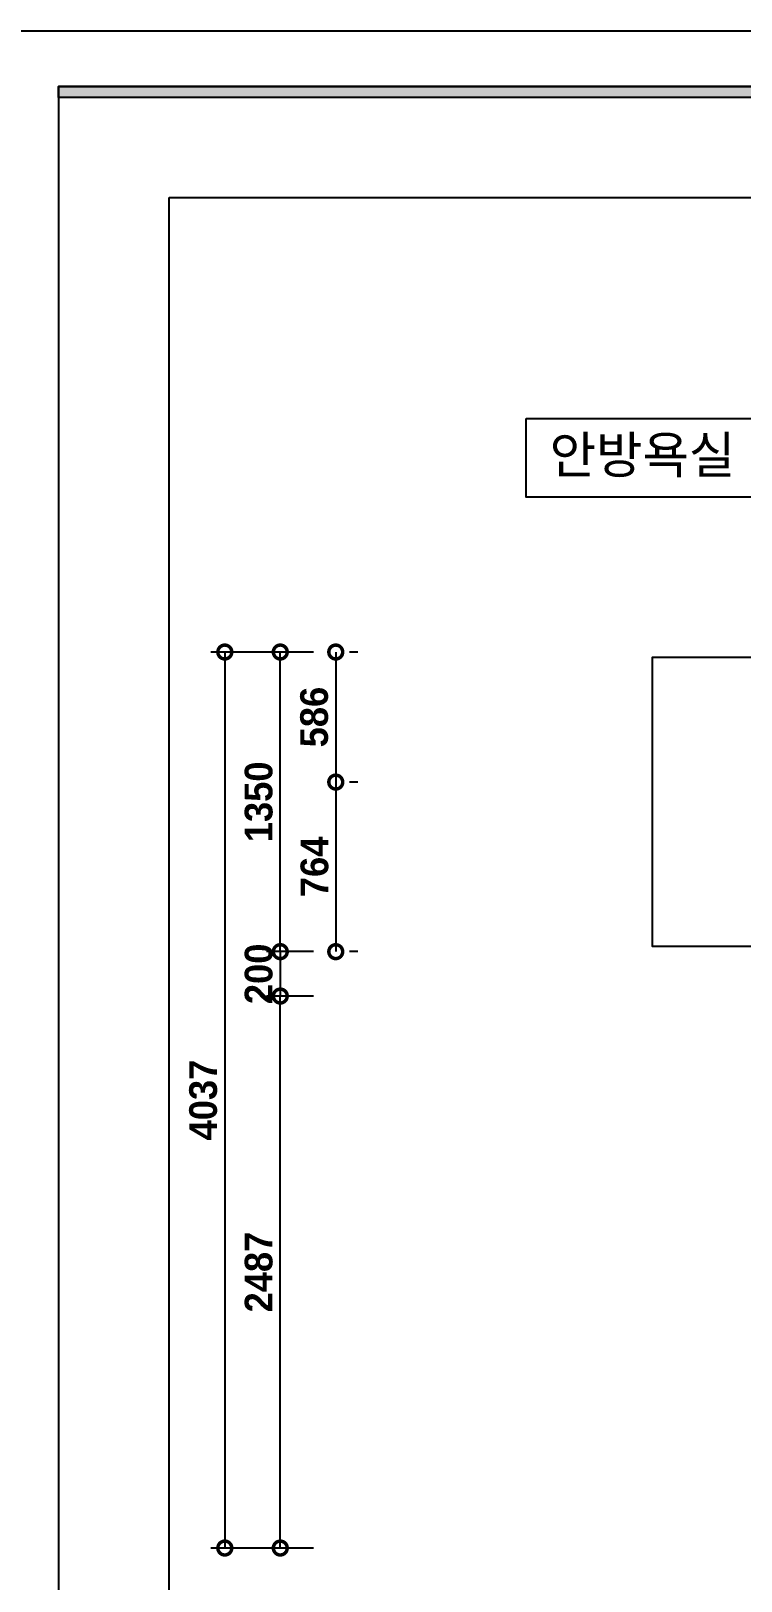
# Model space of a CAD drawing. Header units: inches. Extents: x 157163 to 245256, y -61743 to -20857.
# Drawn here: x 223883 to 227082, y -28340 to -21357 of the extents above; entities that cross this region are included whole.
import ezdxf
from ezdxf.enums import TextEntityAlignment as Align

# ---------------------------------------------------------------- set-up
doc = ezdxf.new("R2010")
doc.units = ezdxf.units.IN
doc.header["$LTSCALE"] = 50
doc.header["$MEASUREMENT"] = 0
for name, color, linetype in [('0-ELC TEXT', 7, 'Continuous'), ('03-TEXT', 3, 'Continuous'), ('07-DIM WAL', 5, 'Continuous'), ('FORM(YOURNAME)-1', 1, 'Continuous'), ('FORM(YOURNAME)-11', 1, 'Continuous'), ('RC-LIGHT', 7, 'Continuous')]:
    doc.layers.add(name, color=color, linetype=linetype)
doc.styles.add('YOURNAME', font='HY울릉도M.TTF')
doc.styles.add('넥슨고딕', font='NEXONLv1GothicBold.ttf')
doc.styles.add('코레일둥고', font='Korail_Round_Gothic_Medium.ttf')
doc.dimstyles.new('50', dxfattribs={"dimscale": 50, "dimtxt": 2.5, "dimasz": 2.5, "dimexe": 1.25, "dimexo": 2, "dimtad": 1, "dimdec": 0, "dimtxsty": '넥슨고딕', "dimblk": 'DOTSMALL', "dimcen": 2.5, "dimclrd": 1, "dimclre": 1, "dimclrt": 7, "dimadec": 0, "dimazin": 0, "dimtfac": 1, "dimtdec": 0, "dimtix": 1, "dimtmove": 0, "dimatfit": 3, "dimldrblk": 'DOTSMALL', "dimfxl": 1.25, "dimarcsym": 0})

# ---------------------------------------------------------------- blocks, each defined once
blk = doc.blocks.new('_DOTSMALL')
at = {"color": 0, "linetype": 'ByBlock', "const_width": 0.5}
blk.add_lwpolyline([(-0.0625, 0, 1), (0.0625, 0, 1)], format="xyb", close=True, dxfattribs=at)
blk = doc.blocks.new('*D64')
at = {"layer": '07-DIM WAL', "color": 1, "lineweight": -2, "transparency": 16777216}
for p, q in [((225156.3, -24154.9), (224693.8, -24154.9)), ((224756.3, -24154.9), (224756.3, -28191.9)), ((225156.3, -28191.9), (224693.8, -28191.9))]:
    blk.add_line(p, q, dxfattribs=at)
at = {"layer": 'Defpoints', "color": 0, "transparency": 16777216}
for p in [(225256.3, -24154.9), (224756.3, -28191.9), (225256.3, -28191.9)]:
    blk.add_point(p, dxfattribs=at)
at = {"layer": '07-DIM WAL', "color": 1, "lineweight": -2, "transparency": 16777216, "xscale": 125, "yscale": 125, "zscale": 125}
for p, rotation in [((224756.3, -24154.9), 90), ((224756.3, -28191.9), 270)]:
    blk.add_blockref('_DOTSMALL', p, dxfattribs=dict(at, rotation=rotation))
at = {"layer": '07-DIM WAL', "color": 7, "transparency": 16777216, "insert": (224659.5, -26173.4), "char_height": 125, "attachment_point": 5, "rotation": 90, "style": '넥슨고딕'}
blk.add_mtext('4037', dxfattribs=at)
blk = doc.blocks.new('*D65')
at = {"layer": '07-DIM WAL', "color": 1, "lineweight": -2, "transparency": 16777216}
for p, q in [((225156.3, -25704.9), (224943.8, -25704.9)), ((225006.3, -28191.9), (225006.3, -25704.9)), ((225156.3, -28191.9), (224943.8, -28191.9))]:
    blk.add_line(p, q, dxfattribs=at)
at = {"layer": 'Defpoints', "color": 0, "transparency": 16777216}
for p in [(225006.3, -25704.9), (225256.3, -25704.9), (225256.3, -28191.9)]:
    blk.add_point(p, dxfattribs=at)
at = {"layer": '07-DIM WAL', "color": 1, "lineweight": -2, "transparency": 16777216, "xscale": 125, "yscale": 125, "zscale": 125}
for p, rotation in [((225006.3, -25704.9), 90), ((225006.3, -28191.9), 270)]:
    blk.add_blockref('_DOTSMALL', p, dxfattribs=dict(at, rotation=rotation))
at = {"layer": '07-DIM WAL', "color": 7, "transparency": 16777216, "insert": (224909.5, -26948.4), "char_height": 125, "attachment_point": 5, "rotation": 90, "style": '넥슨고딕'}
blk.add_mtext('2487', dxfattribs=at)
blk = doc.blocks.new('*D66')
at = {"layer": '07-DIM WAL', "color": 1, "lineweight": -2, "transparency": 16777216}
for p, q in [((225156.3, -24154.9), (224943.8, -24154.9)), ((225006.3, -25504.9), (225006.3, -24154.9)), ((225156.3, -25504.9), (224943.8, -25504.9))]:
    blk.add_line(p, q, dxfattribs=at)
at = {"layer": 'Defpoints', "color": 0, "transparency": 16777216}
for p in [(225006.3, -24154.9), (225256.3, -24154.9), (225256.3, -25504.9)]:
    blk.add_point(p, dxfattribs=at)
at = {"layer": '07-DIM WAL', "color": 1, "lineweight": -2, "transparency": 16777216, "xscale": 125, "yscale": 125, "zscale": 125}
for p, rotation in [((225006.3, -24154.9), 90), ((225006.3, -25504.9), 270)]:
    blk.add_blockref('_DOTSMALL', p, dxfattribs=dict(at, rotation=rotation))
at = {"layer": '07-DIM WAL', "color": 7, "transparency": 16777216, "insert": (224909.5, -24829.9), "char_height": 125, "attachment_point": 5, "rotation": 90, "style": '넥슨고딕'}
blk.add_mtext('1350', dxfattribs=at)
blk = doc.blocks.new('*D67')
at = {"layer": '07-DIM WAL', "color": 1, "lineweight": -2, "transparency": 16777216}
for p, q in [((225156.3, -25504.9), (224943.8, -25504.9)), ((225006.3, -25504.9), (225006.3, -25704.9)), ((225156.3, -25704.9), (224943.8, -25704.9))]:
    blk.add_line(p, q, dxfattribs=at)
at = {"layer": 'Defpoints', "color": 0, "transparency": 16777216}
for p in [(225256.3, -25504.9), (225006.3, -25704.9), (225256.3, -25704.9)]:
    blk.add_point(p, dxfattribs=at)
at = {"layer": '07-DIM WAL', "color": 1, "lineweight": -2, "transparency": 16777216, "xscale": 125, "yscale": 125, "zscale": 125}
for p, rotation in [((225006.3, -25504.9), 270), ((225006.3, -25704.9), 90)]:
    blk.add_blockref('_DOTSMALL', p, dxfattribs=dict(at, rotation=rotation))
at = {"layer": '07-DIM WAL', "color": 7, "transparency": 16777216, "insert": (224909.5, -25604.9), "char_height": 125, "attachment_point": 5, "rotation": 90, "style": '넥슨고딕'}
blk.add_mtext('200', dxfattribs=at)
blk = doc.blocks.new('*D69')
at = {"layer": '07-DIM WAL', "color": 1, "lineweight": -2, "transparency": 16777216}
for p, q in [((225256.3, -24154.9), (225256.3, -24740.9)), ((225356.3, -24154.9), (225318.8, -24154.9)), ((225356.3, -24740.9), (225318.8, -24740.9))]:
    blk.add_line(p, q, dxfattribs=at)
at = {"layer": 'Defpoints', "color": 0, "transparency": 16777216}
for p in [(225256.3, -24154.9), (225256.3, -24740.9), (225256.3, -24740.9)]:
    blk.add_point(p, dxfattribs=at)
at = {"layer": '07-DIM WAL', "color": 1, "lineweight": -2, "transparency": 16777216, "xscale": 125, "yscale": 125, "zscale": 125}
for p, rotation in [((225256.3, -24154.9), 90), ((225256.3, -24740.9), 270)]:
    blk.add_blockref('_DOTSMALL', p, dxfattribs=dict(at, rotation=rotation))
at = {"layer": '07-DIM WAL', "color": 7, "transparency": 16777216, "insert": (225159.5, -24447.9), "char_height": 125, "attachment_point": 5, "rotation": 90, "style": '넥슨고딕'}
blk.add_mtext('586', dxfattribs=at)
blk = doc.blocks.new('*D70')
at = {"layer": '07-DIM WAL', "color": 1, "lineweight": -2, "transparency": 16777216}
for p, q in [((225256.3, -24740.9), (225256.3, -25504.9)), ((225356.3, -24740.9), (225318.8, -24740.9)), ((225356.3, -25504.9), (225318.8, -25504.9))]:
    blk.add_line(p, q, dxfattribs=at)
at = {"layer": 'Defpoints', "color": 0, "transparency": 16777216}
for p in [(225256.3, -24740.9), (225256.3, -25504.9), (225256.3, -25504.9)]:
    blk.add_point(p, dxfattribs=at)
at = {"layer": '07-DIM WAL', "color": 1, "lineweight": -2, "transparency": 16777216, "xscale": 125, "yscale": 125, "zscale": 125}
for p, rotation in [((225256.3, -24740.9), 90), ((225256.3, -25504.9), 270)]:
    blk.add_blockref('_DOTSMALL', p, dxfattribs=dict(at, rotation=rotation))
at = {"layer": '07-DIM WAL', "color": 7, "transparency": 16777216, "insert": (225161, -25122.9), "char_height": 125, "attachment_point": 5, "rotation": 90, "style": '넥슨고딕'}
blk.add_mtext('764', dxfattribs=at)
blk = doc.blocks.new('FORM-ELEVATION')
at = {"layer": 'FORM(YOURNAME)-11'}
h = blk.add_hatch(color=256, dxfattribs=at)
h.dxf.hatch_style = 1
h.paths.add_polyline_path([(-10309, 35708), (71691, 35708), (71691, 35508), (-10309, 35508)])
h.paths.add_polyline_path([(-10309, -21492), (71691, -21492), (71691, -21692), (-10309, -21692)])
at = {"layer": 'Defpoints', "color": 158}
for points in [[(-10309, -21692), (71691, -21692), (71691, 35708), (-10309, 35708)], [(-8309, 33708), (61071, 33708), (61071, -19692), (-8309, -19692)]]:
    blk.add_lwpolyline(points, close=True, dxfattribs=at)
at = {"layer": 'FORM(YOURNAME)-11', "color": 250}
blk.add_lwpolyline([(-11309, -22692), (72691, -22692), (72691, 36708), (-11309, 36708)], close=True, dxfattribs=at)
at = {"layer": 'FORM(YOURNAME)-11'}
blk.add_lwpolyline([(-10309, 35708), (71691, 35708), (71691, 35508), (-10309, 35508)], close=True, dxfattribs=at)
at = {"layer": 'FORM(YOURNAME)-11', "color": 3, "style": 'YOURNAME'}
for tag, height, p in [('1', 450, (71041, -1219)), ('2', 450, (71041, -1863)), ('3', 450, (71041, -3150)), ('4', 450, (71041, -5081)), ('5', 515, (71041, -7398)), ('6', 515, (71041, -9650)), ('7', 515, (71041, -11903)), ('8', 515, (71041, -14155)), ('9', 515, (71041, -16408)), ('10', 515, (66791, -18596)), ('11', 515, (71041, -18660)), ('12', 515, (66791, -20848)), ('13', 515, (71041, -20848))]:
    blk.add_attdef(tag, text='', height=height, dxfattribs=at).set_placement(p, align=Align.MIDDLE_RIGHT)

msp = doc.modelspace()

# ---------------------------------------------------------------- linework, layer by layer
at = {"layer": '0-ELC TEXT'}
msp.add_lwpolyline([(226113.9, -23103.3), (227595.8, -23103.3), (227595.8, -23457), (226113.9, -23457)], close=True, dxfattribs=at)
at = {"layer": 'RC-LIGHT', "color": 8}
msp.add_lwpolyline([(228531.3, -25479.9), (228531.3, -24179.9), (226681.3, -24179.9), (226681.3, -25479.9)], close=True, dxfattribs=at)

# ---------------------------------------------------------------- block references
at = {"layer": 'FORM(YOURNAME)-1', "xscale": 0.2500000000000001, "yscale": 0.2500000000000001, "zscale": 0.2500000000000001}
msp.add_blockref('FORM-ELEVATION', (226583.5, -30533.9), dxfattribs=at)

# ---------------------------------------------------------------- texts
at = {"layer": '03-TEXT', "style": '코레일둥고'}
msp.add_text('안방욕실', height=166.67, dxfattribs=at).set_placement((226638.1, -23349.6), align=Align.CENTER)

# ---------------------------------------------------------------- dimensions: what is measured, and where the dimension line sits
at = {"layer": '07-DIM WAL'}
for base, p1, p2, picture, middle in [((224756.3, -28191.9), (225256.3, -24154.9), (225256.3, -28191.9), '*D64', (224659.5, -26173.4)), ((225006.3, -24154.9), (225256.3, -25504.9), (225256.3, -24154.9), '*D66', (224909.5, -24829.9)), ((225256.3, -24740.9), (225256.3, -24154.9), (225256.3, -24740.9), '*D69', (225159.5, -24447.9)), ((225256.3, -25504.9), (225256.3, -24740.9), (225256.3, -25504.9), '*D70', (225161, -25122.9)), ((225006.3, -25704.9), (225256.3, -25504.9), (225256.3, -25704.9), '*D67', (224909.5, -25604.9)), ((225006.3, -25704.9), (225256.3, -28191.9), (225256.3, -25704.9), '*D65', (224909.5, -26948.4))]:
    dim = msp.add_linear_dim(base=base, p1=p1, p2=p2, angle=90, dimstyle='50', dxfattribs=at)
    dim.commit()
    dim.dimension.update_dxf_attribs({"geometry": picture, "text_midpoint": middle})

doc.saveas('drawing.dxf')
